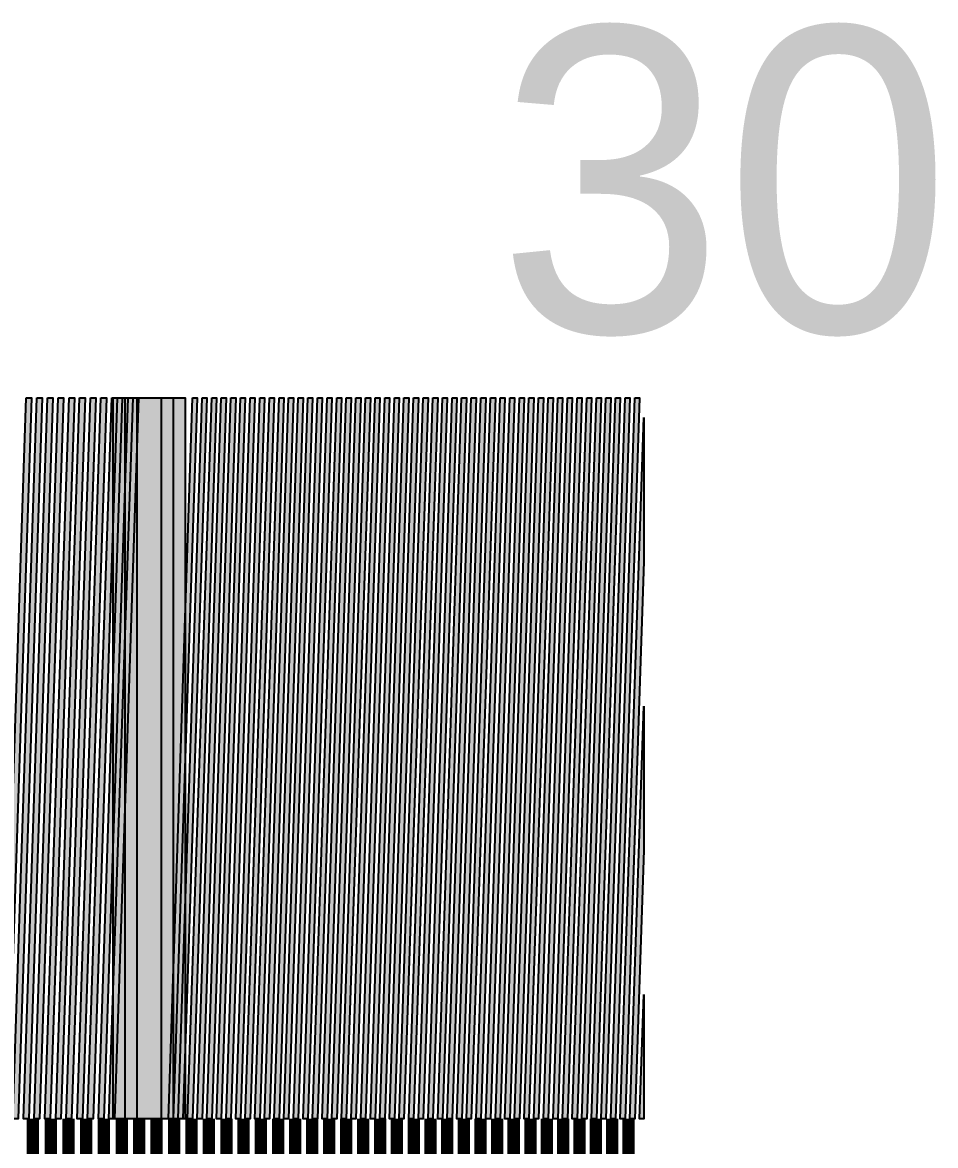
# Model space of a CAD drawing. Header units: millimetres. Extents: x 0 to 306, y 0 to 210.
# Drawn here: x 171.52 to 182.6, y 47.8 to 61.43 of the extents above; entities that cross this region are included whole.
import ezdxf

# ---------------------------------------------------------------- set-up
doc = ezdxf.new("R2010")
doc.units = ezdxf.units.MM
doc.layers.add('LABELS', color=7, linetype='Continuous')
doc.layers.add('PERIPHERY', color=7, linetype='Continuous')

msp = doc.modelspace()

# ---------------------------------------------------------------- hatches: boundary and pattern name
at = {"layer": 'PERIPHERY', "true_color": 0x000000}
h = msp.add_hatch(color=7, dxfattribs=at)
h.dxf.hatch_style = 1
h.paths.add_polyline_path([(171.566, 56.875), (171.631, 56.875), (171.339, 48.125), (171.274, 48.125), (171.566, 56.875)])
h = msp.add_hatch(color=7, dxfattribs=at)
h.dxf.hatch_style = 1
h.paths.add_polyline_path([(171.696, 56.875), (171.761, 56.875), (171.469, 48.125), (171.404, 48.125), (171.696, 56.875)])
h = msp.add_hatch(color=7, dxfattribs=at)
h.dxf.hatch_style = 1
h.paths.add_polyline_path([(171.825, 56.875), (171.89, 56.875), (171.598, 48.125), (171.534, 48.125), (171.825, 56.875)])
h = msp.add_hatch(color=7, dxfattribs=at)
h.dxf.hatch_style = 1
h.paths.add_polyline_path([(171.955, 56.875), (172.02, 56.875), (171.728, 48.125), (171.663, 48.125), (171.955, 56.875)])
h = msp.add_hatch(color=7, dxfattribs=at)
h.dxf.hatch_style = 1
h.paths.add_polyline_path([(172.085, 56.875), (172.15, 56.875), (171.858, 48.125), (171.793, 48.125), (172.085, 56.875)])
h = msp.add_hatch(color=7, dxfattribs=at)
h.dxf.hatch_style = 1
h.paths.add_polyline_path([(172.214, 56.875), (172.279, 56.875), (171.987, 48.125), (171.923, 48.125), (172.214, 56.875)])
h = msp.add_hatch(color=7, dxfattribs=at)
h.dxf.hatch_style = 1
h.paths.add_polyline_path([(172.344, 56.875), (172.409, 56.875), (172.117, 48.125), (172.052, 48.125), (172.344, 56.875)])
h = msp.add_hatch(color=7, dxfattribs=at)
h.dxf.hatch_style = 1
h.paths.add_polyline_path([(172.473, 56.875), (172.538, 56.875), (172.247, 48.125), (172.182, 48.125), (172.473, 56.875)])
h = msp.add_hatch(color=7, dxfattribs=at)
h.dxf.hatch_style = 1
h.paths.add_polyline_path([(172.603, 56.875), (172.668, 56.875), (172.376, 48.125), (172.311, 48.125), (172.603, 56.875)])
h = msp.add_hatch(color=7, dxfattribs=at)
h.dxf.hatch_style = 1
h.paths.add_polyline_path([(172.733, 56.875), (172.797, 56.875), (172.506, 48.125), (172.441, 48.125), (172.733, 56.875)])
h = msp.add_hatch(color=7, dxfattribs=at)
h.dxf.hatch_style = 1
h.paths.add_polyline_path([(172.862, 56.875), (172.927, 56.875), (172.635, 48.125), (172.57, 48.125), (172.862, 56.875)])
h = msp.add_hatch(color=7, dxfattribs=at)
h.dxf.hatch_style = 1
h.paths.add_polyline_path([(172.62, 56.875), (173.203, 56.875), (173.203, 48.125), (172.62, 48.125), (172.62, 56.875)])
h = msp.add_hatch(color=7, dxfattribs=at)
h.dxf.hatch_style = 1
h.paths.add_polyline_path([(172.766, 56.875), (173.35, 56.875), (173.35, 48.125), (172.766, 48.125), (172.766, 56.875)])
h = msp.add_hatch(color=7, dxfattribs=at)
h.dxf.hatch_style = 1
h.paths.add_polyline_path([(172.913, 56.875), (173.496, 56.875), (173.496, 48.125), (172.913, 48.125), (172.913, 56.875)])
h = msp.add_hatch(color=7, dxfattribs=at)
h.dxf.hatch_style = 1
h.paths.add_polyline_path([(173.583, 56.875), (173.641, 56.875), (173.35, 48.125), (173.291, 48.125), (173.583, 56.875)])
h = msp.add_hatch(color=7, dxfattribs=at)
h.dxf.hatch_style = 1
h.paths.add_polyline_path([(173.7, 56.875), (173.758, 56.875), (173.466, 48.125), (173.408, 48.125), (173.7, 56.875)])
h = msp.add_hatch(color=7, dxfattribs=at)
h.dxf.hatch_style = 1
h.paths.add_polyline_path([(173.816, 56.875), (173.874, 56.875), (173.583, 48.125), (173.524, 48.125), (173.816, 56.875)])
h = msp.add_hatch(color=7, dxfattribs=at)
h.dxf.hatch_style = 1
h.paths.add_polyline_path([(173.933, 56.875), (173.991, 56.875), (173.699, 48.125), (173.641, 48.125), (173.933, 56.875)])
h = msp.add_hatch(color=7, dxfattribs=at)
h.dxf.hatch_style = 1
h.paths.add_polyline_path([(174.049, 56.875), (174.107, 56.875), (173.816, 48.125), (173.758, 48.125), (174.049, 56.875)])
h = msp.add_hatch(color=7, dxfattribs=at)
h.dxf.hatch_style = 1
h.paths.add_polyline_path([(174.166, 56.875), (174.224, 56.875), (173.932, 48.125), (173.874, 48.125), (174.166, 56.875)])
h = msp.add_hatch(color=7, dxfattribs=at)
h.dxf.hatch_style = 1
h.paths.add_polyline_path([(174.283, 56.875), (174.341, 56.875), (174.049, 48.125), (173.991, 48.125), (174.283, 56.875)])
h = msp.add_hatch(color=7, dxfattribs=at)
h.dxf.hatch_style = 1
h.paths.add_polyline_path([(174.399, 56.875), (174.458, 56.875), (174.166, 48.125), (174.108, 48.125), (174.399, 56.875)])
h = msp.add_hatch(color=7, dxfattribs=at)
h.dxf.hatch_style = 1
h.paths.add_polyline_path([(174.516, 56.875), (174.574, 56.875), (174.283, 48.125), (174.224, 48.125), (174.516, 56.875)])
h = msp.add_hatch(color=7, dxfattribs=at)
h.dxf.hatch_style = 1
h.paths.add_polyline_path([(174.633, 56.875), (174.691, 56.875), (174.399, 48.125), (174.341, 48.125), (174.633, 56.875)])
h = msp.add_hatch(color=7, dxfattribs=at)
h.dxf.hatch_style = 1
h.paths.add_polyline_path([(174.749, 56.875), (174.807, 56.875), (174.516, 48.125), (174.458, 48.125), (174.749, 56.875)])
h = msp.add_hatch(color=7, dxfattribs=at)
h.dxf.hatch_style = 1
h.paths.add_polyline_path([(174.866, 56.875), (174.924, 56.875), (174.633, 48.125), (174.574, 48.125), (174.866, 56.875)])
h = msp.add_hatch(color=7, dxfattribs=at)
h.dxf.hatch_style = 1
h.paths.add_polyline_path([(174.983, 56.875), (175.041, 56.875), (174.749, 48.125), (174.691, 48.125), (174.983, 56.875)])
h = msp.add_hatch(color=7, dxfattribs=at)
h.dxf.hatch_style = 1
h.paths.add_polyline_path([(175.099, 56.875), (175.158, 56.875), (174.866, 48.125), (174.808, 48.125), (175.099, 56.875)])
h = msp.add_hatch(color=7, dxfattribs=at)
h.dxf.hatch_style = 1
h.paths.add_polyline_path([(175.216, 56.875), (175.274, 56.875), (174.983, 48.125), (174.924, 48.125), (175.216, 56.875)])
h = msp.add_hatch(color=7, dxfattribs=at)
h.dxf.hatch_style = 1
h.paths.add_polyline_path([(175.333, 56.875), (175.391, 56.875), (175.099, 48.125), (175.041, 48.125), (175.333, 56.875)])
h = msp.add_hatch(color=7, dxfattribs=at)
h.dxf.hatch_style = 1
h.paths.add_polyline_path([(175.449, 56.875), (175.508, 56.875), (175.216, 48.125), (175.158, 48.125), (175.449, 56.875)])
h = msp.add_hatch(color=7, dxfattribs=at)
h.dxf.hatch_style = 1
h.paths.add_polyline_path([(175.566, 56.875), (175.624, 56.875), (175.333, 48.125), (175.274, 48.125), (175.566, 56.875)])
h = msp.add_hatch(color=7, dxfattribs=at)
h.dxf.hatch_style = 1
h.paths.add_polyline_path([(175.683, 56.875), (175.741, 56.875), (175.449, 48.125), (175.391, 48.125), (175.683, 56.875)])
h = msp.add_hatch(color=7, dxfattribs=at)
h.dxf.hatch_style = 1
h.paths.add_polyline_path([(175.799, 56.875), (175.857, 56.875), (175.566, 48.125), (175.507, 48.125), (175.799, 56.875)])
h = msp.add_hatch(color=7, dxfattribs=at)
h.dxf.hatch_style = 1
h.paths.add_polyline_path([(175.916, 56.875), (175.974, 56.875), (175.682, 48.125), (175.624, 48.125), (175.916, 56.875)])
h = msp.add_hatch(color=7, dxfattribs=at)
h.dxf.hatch_style = 1
h.paths.add_polyline_path([(176.033, 56.875), (176.091, 56.875), (175.799, 48.125), (175.741, 48.125), (176.033, 56.875)])
h = msp.add_hatch(color=7, dxfattribs=at)
h.dxf.hatch_style = 1
h.paths.add_polyline_path([(176.149, 56.875), (176.208, 56.875), (175.916, 48.125), (175.858, 48.125), (176.149, 56.875)])
h = msp.add_hatch(color=7, dxfattribs=at)
h.dxf.hatch_style = 1
h.paths.add_polyline_path([(176.266, 56.875), (176.324, 56.875), (176.033, 48.125), (175.974, 48.125), (176.266, 56.875)])
h = msp.add_hatch(color=7, dxfattribs=at)
h.dxf.hatch_style = 1
h.paths.add_polyline_path([(176.383, 56.875), (176.441, 56.875), (176.149, 48.125), (176.091, 48.125), (176.383, 56.875)])
h = msp.add_hatch(color=7, dxfattribs=at)
h.dxf.hatch_style = 1
h.paths.add_polyline_path([(176.499, 56.875), (176.558, 56.875), (176.266, 48.125), (176.207, 48.125), (176.499, 56.875)])
h = msp.add_hatch(color=7, dxfattribs=at)
h.dxf.hatch_style = 1
h.paths.add_polyline_path([(176.616, 56.875), (176.674, 56.875), (176.382, 48.125), (176.324, 48.125), (176.616, 56.875)])
h = msp.add_hatch(color=7, dxfattribs=at)
h.dxf.hatch_style = 1
h.paths.add_polyline_path([(176.733, 56.875), (176.791, 56.875), (176.499, 48.125), (176.441, 48.125), (176.733, 56.875)])
h = msp.add_hatch(color=7, dxfattribs=at)
h.dxf.hatch_style = 1
h.paths.add_polyline_path([(176.849, 56.875), (176.908, 56.875), (176.616, 48.125), (176.558, 48.125), (176.849, 56.875)])
h = msp.add_hatch(color=7, dxfattribs=at)
h.dxf.hatch_style = 1
h.paths.add_polyline_path([(176.966, 56.875), (177.025, 56.875), (176.733, 48.125), (176.674, 48.125), (176.966, 56.875)])
h = msp.add_hatch(color=7, dxfattribs=at)
h.dxf.hatch_style = 1
h.paths.add_polyline_path([(177.083, 56.875), (177.141, 56.875), (176.85, 48.125), (176.791, 48.125), (177.083, 56.875)])
h = msp.add_hatch(color=7, dxfattribs=at)
h.dxf.hatch_style = 1
h.paths.add_polyline_path([(177.2, 56.875), (177.258, 56.875), (176.966, 48.125), (176.908, 48.125), (177.2, 56.875)])
h = msp.add_hatch(color=7, dxfattribs=at)
h.dxf.hatch_style = 1
h.paths.add_polyline_path([(177.316, 56.875), (177.374, 56.875), (177.083, 48.125), (177.025, 48.125), (177.316, 56.875)])
h = msp.add_hatch(color=7, dxfattribs=at)
h.dxf.hatch_style = 1
h.paths.add_polyline_path([(177.433, 56.875), (177.491, 56.875), (177.199, 48.125), (177.141, 48.125), (177.433, 56.875)])
h = msp.add_hatch(color=7, dxfattribs=at)
h.dxf.hatch_style = 1
h.paths.add_polyline_path([(177.549, 56.875), (177.608, 56.875), (177.316, 48.125), (177.258, 48.125), (177.549, 56.875)])
h = msp.add_hatch(color=7, dxfattribs=at)
h.dxf.hatch_style = 1
h.paths.add_polyline_path([(177.666, 56.875), (177.724, 56.875), (177.432, 48.125), (177.374, 48.125), (177.666, 56.875)])
h = msp.add_hatch(color=7, dxfattribs=at)
h.dxf.hatch_style = 1
h.paths.add_polyline_path([(177.783, 56.875), (177.841, 56.875), (177.549, 48.125), (177.491, 48.125), (177.783, 56.875)])
h = msp.add_hatch(color=7, dxfattribs=at)
h.dxf.hatch_style = 1
h.paths.add_polyline_path([(177.899, 56.875), (177.958, 56.875), (177.666, 48.125), (177.608, 48.125), (177.899, 56.875)])
h = msp.add_hatch(color=7, dxfattribs=at)
h.dxf.hatch_style = 1
h.paths.add_polyline_path([(178.016, 56.875), (178.074, 56.875), (177.783, 48.125), (177.724, 48.125), (178.016, 56.875)])
h = msp.add_hatch(color=7, dxfattribs=at)
h.dxf.hatch_style = 1
h.paths.add_polyline_path([(178.133, 56.875), (178.191, 56.875), (177.899, 48.125), (177.841, 48.125), (178.133, 56.875)])
h = msp.add_hatch(color=7, dxfattribs=at)
h.dxf.hatch_style = 1
h.paths.add_polyline_path([(178.249, 56.875), (178.308, 56.875), (178.016, 48.125), (177.958, 48.125), (178.249, 56.875)])
h = msp.add_hatch(color=7, dxfattribs=at)
h.dxf.hatch_style = 1
h.paths.add_polyline_path([(178.366, 56.875), (178.424, 56.875), (178.133, 48.125), (178.074, 48.125), (178.366, 56.875)])
h = msp.add_hatch(color=7, dxfattribs=at)
h.dxf.hatch_style = 1
h.paths.add_polyline_path([(178.483, 56.875), (178.541, 56.875), (178.249, 48.125), (178.191, 48.125), (178.483, 56.875)])
h = msp.add_hatch(color=7, dxfattribs=at)
h.dxf.hatch_style = 1
h.paths.add_polyline_path([(178.599, 56.875), (178.658, 56.875), (178.366, 48.125), (178.308, 48.125), (178.599, 56.875)])
h = msp.add_hatch(color=7, dxfattribs=at)
h.dxf.hatch_style = 1
h.paths.add_polyline_path([(178.716, 56.875), (178.774, 56.875), (178.483, 48.125), (178.424, 48.125), (178.716, 56.875)])
h = msp.add_hatch(color=7, dxfattribs=at)
h.dxf.hatch_style = 1
h.paths.add_polyline_path([(178.833, 56.875), (178.891, 56.875), (178.599, 48.125), (178.541, 48.125), (178.833, 56.875)])
h = msp.add_hatch(color=7, dxfattribs=at)
h.dxf.hatch_style = 1
h.paths.add_polyline_path([(178.949, 56.875), (179.008, 56.875), (178.716, 48.125), (178.657, 48.125), (178.949, 56.875)])
h = msp.add_hatch(color=7, dxfattribs=at)
h.dxf.hatch_style = 1
h.paths.add_polyline_path([(179.058, 56.635), (179.058, 54.887), (178.832, 48.125), (178.774, 48.125), (179.058, 56.635)])
h = msp.add_hatch(color=7, dxfattribs=at)
h.dxf.hatch_style = 1
h.paths.add_polyline_path([(179.058, 53.133), (179.058, 51.386), (178.949, 48.125), (178.891, 48.125), (179.058, 53.133)])
h = msp.add_hatch(color=7, dxfattribs=at)
h.dxf.hatch_style = 1
h.paths.add_polyline_path([(179.058, 49.632), (179.058, 48.125), (179.008, 48.125), (179.058, 49.632)])

# ---------------------------------------------------------------- linework, layer by layer
at = {"layer": 'PERIPHERY', "color": 250}
for points in [[(171.566, 56.875), (171.631, 56.875), (171.339, 48.125), (171.274, 48.125), (171.566, 56.875)], [(171.696, 56.875), (171.761, 56.875), (171.469, 48.125), (171.404, 48.125), (171.696, 56.875)], [(171.825, 56.875), (171.89, 56.875), (171.598, 48.125), (171.534, 48.125), (171.825, 56.875)], [(171.955, 56.875), (172.02, 56.875), (171.728, 48.125), (171.663, 48.125), (171.955, 56.875)], [(172.085, 56.875), (172.15, 56.875), (171.858, 48.125), (171.793, 48.125), (172.085, 56.875)], [(172.214, 56.875), (172.279, 56.875), (171.987, 48.125), (171.923, 48.125), (172.214, 56.875)], [(172.344, 56.875), (172.409, 56.875), (172.117, 48.125), (172.052, 48.125), (172.344, 56.875)], [(172.473, 56.875), (172.538, 56.875), (172.247, 48.125), (172.182, 48.125), (172.473, 56.875)], [(172.603, 56.875), (172.668, 56.875), (172.376, 48.125), (172.311, 48.125), (172.603, 56.875)], [(172.733, 56.875), (172.797, 56.875), (172.506, 48.125), (172.441, 48.125), (172.733, 56.875)], [(172.862, 56.875), (172.927, 56.875), (172.635, 48.125), (172.57, 48.125), (172.862, 56.875)], [(172.62, 56.875), (173.203, 56.875), (173.203, 48.125), (172.62, 48.125), (172.62, 56.875)], [(172.766, 56.875), (173.35, 56.875), (173.35, 48.125), (172.766, 48.125), (172.766, 56.875)], [(172.913, 56.875), (173.496, 56.875), (173.496, 48.125), (172.913, 48.125), (172.913, 56.875)], [(173.583, 56.875), (173.641, 56.875), (173.35, 48.125), (173.291, 48.125), (173.583, 56.875)], [(173.7, 56.875), (173.758, 56.875), (173.466, 48.125), (173.408, 48.125), (173.7, 56.875)], [(173.816, 56.875), (173.874, 56.875), (173.583, 48.125), (173.524, 48.125), (173.816, 56.875)], [(173.933, 56.875), (173.991, 56.875), (173.699, 48.125), (173.641, 48.125), (173.933, 56.875)], [(174.049, 56.875), (174.107, 56.875), (173.816, 48.125), (173.758, 48.125), (174.049, 56.875)], [(174.166, 56.875), (174.224, 56.875), (173.932, 48.125), (173.874, 48.125), (174.166, 56.875)], [(174.283, 56.875), (174.341, 56.875), (174.049, 48.125), (173.991, 48.125), (174.283, 56.875)], [(174.399, 56.875), (174.458, 56.875), (174.166, 48.125), (174.108, 48.125), (174.399, 56.875)], [(174.516, 56.875), (174.574, 56.875), (174.283, 48.125), (174.224, 48.125), (174.516, 56.875)], [(174.633, 56.875), (174.691, 56.875), (174.399, 48.125), (174.341, 48.125), (174.633, 56.875)], [(174.749, 56.875), (174.807, 56.875), (174.516, 48.125), (174.458, 48.125), (174.749, 56.875)], [(174.866, 56.875), (174.924, 56.875), (174.633, 48.125), (174.574, 48.125), (174.866, 56.875)], [(174.983, 56.875), (175.041, 56.875), (174.749, 48.125), (174.691, 48.125), (174.983, 56.875)], [(175.099, 56.875), (175.158, 56.875), (174.866, 48.125), (174.808, 48.125), (175.099, 56.875)], [(175.216, 56.875), (175.274, 56.875), (174.983, 48.125), (174.924, 48.125), (175.216, 56.875)], [(175.333, 56.875), (175.391, 56.875), (175.099, 48.125), (175.041, 48.125), (175.333, 56.875)], [(175.449, 56.875), (175.508, 56.875), (175.216, 48.125), (175.158, 48.125), (175.449, 56.875)], [(175.566, 56.875), (175.624, 56.875), (175.333, 48.125), (175.274, 48.125), (175.566, 56.875)], [(175.683, 56.875), (175.741, 56.875), (175.449, 48.125), (175.391, 48.125), (175.683, 56.875)], [(175.799, 56.875), (175.857, 56.875), (175.566, 48.125), (175.507, 48.125), (175.799, 56.875)], [(175.916, 56.875), (175.974, 56.875), (175.682, 48.125), (175.624, 48.125), (175.916, 56.875)], [(176.033, 56.875), (176.091, 56.875), (175.799, 48.125), (175.741, 48.125), (176.033, 56.875)], [(176.149, 56.875), (176.208, 56.875), (175.916, 48.125), (175.858, 48.125), (176.149, 56.875)], [(176.266, 56.875), (176.324, 56.875), (176.033, 48.125), (175.974, 48.125), (176.266, 56.875)], [(176.383, 56.875), (176.441, 56.875), (176.149, 48.125), (176.091, 48.125), (176.383, 56.875)], [(176.499, 56.875), (176.558, 56.875), (176.266, 48.125), (176.207, 48.125), (176.499, 56.875)], [(176.616, 56.875), (176.674, 56.875), (176.382, 48.125), (176.324, 48.125), (176.616, 56.875)], [(176.733, 56.875), (176.791, 56.875), (176.499, 48.125), (176.441, 48.125), (176.733, 56.875)], [(176.849, 56.875), (176.908, 56.875), (176.616, 48.125), (176.558, 48.125), (176.849, 56.875)], [(176.966, 56.875), (177.025, 56.875), (176.733, 48.125), (176.674, 48.125), (176.966, 56.875)], [(177.083, 56.875), (177.141, 56.875), (176.85, 48.125), (176.791, 48.125), (177.083, 56.875)], [(177.2, 56.875), (177.258, 56.875), (176.966, 48.125), (176.908, 48.125), (177.2, 56.875)], [(177.316, 56.875), (177.374, 56.875), (177.083, 48.125), (177.025, 48.125), (177.316, 56.875)], [(177.433, 56.875), (177.491, 56.875), (177.199, 48.125), (177.141, 48.125), (177.433, 56.875)], [(177.549, 56.875), (177.608, 56.875), (177.316, 48.125), (177.258, 48.125), (177.549, 56.875)], [(177.666, 56.875), (177.724, 56.875), (177.432, 48.125), (177.374, 48.125), (177.666, 56.875)], [(177.783, 56.875), (177.841, 56.875), (177.549, 48.125), (177.491, 48.125), (177.783, 56.875)], [(177.899, 56.875), (177.958, 56.875), (177.666, 48.125), (177.608, 48.125), (177.899, 56.875)], [(178.016, 56.875), (178.074, 56.875), (177.783, 48.125), (177.724, 48.125), (178.016, 56.875)], [(178.133, 56.875), (178.191, 56.875), (177.899, 48.125), (177.841, 48.125), (178.133, 56.875)], [(178.249, 56.875), (178.308, 56.875), (178.016, 48.125), (177.958, 48.125), (178.249, 56.875)], [(178.366, 56.875), (178.424, 56.875), (178.133, 48.125), (178.074, 48.125), (178.366, 56.875)], [(178.483, 56.875), (178.541, 56.875), (178.249, 48.125), (178.191, 48.125), (178.483, 56.875)], [(178.599, 56.875), (178.658, 56.875), (178.366, 48.125), (178.308, 48.125), (178.599, 56.875)], [(178.716, 56.875), (178.774, 56.875), (178.483, 48.125), (178.424, 48.125), (178.716, 56.875)], [(178.833, 56.875), (178.891, 56.875), (178.599, 48.125), (178.541, 48.125), (178.833, 56.875)], [(178.949, 56.875), (179.008, 56.875), (178.716, 48.125), (178.657, 48.125), (178.949, 56.875)], [(179.058, 56.635), (179.058, 54.887), (178.832, 48.125), (178.774, 48.125), (179.058, 56.635)], [(179.058, 53.133), (179.058, 51.386), (178.949, 48.125), (178.891, 48.125), (179.058, 53.133)], [(179.058, 49.632), (179.058, 48.125), (179.008, 48.125), (179.058, 49.632)]]:
    msp.add_lwpolyline(points, close=True, dxfattribs=at)
at = {"layer": 'PERIPHERY', "color": 250, "lineweight": 35, "const_width": 0.15}
for points in [[(171.647, 48.125), (171.647, 39.375)], [(171.863, 48.125), (171.863, 39.375)], [(172.08, 48.125), (172.08, 39.375)], [(172.294, 48.125), (172.294, 39.375)], [(172.508, 48.125), (172.508, 39.375)], [(172.724, 48.125), (172.724, 39.375)], [(172.936, 48.125), (172.936, 39.375)], [(173.148, 48.125), (173.148, 39.375)], [(173.361, 48.125), (173.361, 39.375)], [(173.572, 48.125), (173.572, 39.375)], [(173.782, 48.125), (173.782, 39.375)], [(173.994, 48.125), (173.994, 39.375)], [(174.202, 48.125), (174.202, 39.375)], [(174.411, 48.125), (174.411, 39.375)], [(174.621, 48.125), (174.621, 39.375)], [(174.828, 48.125), (174.828, 39.375)], [(175.035, 48.125), (175.035, 39.375)], [(175.243, 48.125), (175.243, 39.375)], [(175.448, 48.125), (175.448, 39.375)], [(175.654, 48.125), (175.654, 39.375)], [(175.86, 48.125), (175.86, 39.375)], [(176.064, 48.125), (176.064, 39.375)], [(176.267, 48.125), (176.267, 39.375)], [(176.472, 48.125), (176.472, 39.375)], [(176.674, 48.125), (176.674, 39.375)], [(176.876, 48.125), (176.876, 39.375)], [(177.079, 48.125), (177.079, 39.375)], [(177.28, 48.125), (177.28, 39.375)], [(177.48, 48.125), (177.48, 39.375)], [(177.683, 48.125), (177.683, 39.375)], [(177.882, 48.125), (177.882, 39.375)], [(178.08, 48.125), (178.08, 39.375)], [(178.28, 48.125), (178.28, 39.375)], [(178.478, 48.125), (178.478, 39.375)], [(178.675, 48.125), (178.675, 39.375)], [(178.874, 48.125), (178.874, 39.375)]]:
    msp.add_lwpolyline(points, dxfattribs=at)
at = {"layer": 'PERIPHERY', "color": 250, "true_color": 0x000000}
for points in [[(171.566, 56.875), (171.274, 48.125), (171.339, 48.125)], [(171.339, 48.125), (171.631, 56.875), (171.566, 56.875)], [(171.696, 56.875), (171.404, 48.125), (171.469, 48.125)], [(171.469, 48.125), (171.761, 56.875), (171.696, 56.875)], [(171.825, 56.875), (171.534, 48.125), (171.598, 48.125)], [(171.598, 48.125), (171.89, 56.875), (171.825, 56.875)], [(171.955, 56.875), (171.663, 48.125), (171.728, 48.125)], [(171.728, 48.125), (172.02, 56.875), (171.955, 56.875)], [(172.085, 56.875), (171.793, 48.125), (171.858, 48.125)], [(171.858, 48.125), (172.15, 56.875), (172.085, 56.875)], [(172.214, 56.875), (171.923, 48.125), (171.987, 48.125)], [(171.987, 48.125), (172.279, 56.875), (172.214, 56.875)], [(172.344, 56.875), (172.052, 48.125), (172.117, 48.125)], [(172.117, 48.125), (172.409, 56.875), (172.344, 56.875)], [(172.473, 56.875), (172.182, 48.125), (172.247, 48.125)], [(172.247, 48.125), (172.538, 56.875), (172.473, 56.875)], [(172.603, 56.875), (172.311, 48.125), (172.376, 48.125)], [(172.376, 48.125), (172.668, 56.875), (172.603, 56.875)], [(172.733, 56.875), (172.441, 48.125), (172.506, 48.125)], [(172.506, 48.125), (172.797, 56.875), (172.733, 56.875)], [(172.862, 56.875), (172.57, 48.125), (172.635, 48.125)], [(172.62, 56.875), (172.62, 48.125), (173.203, 48.125)], [(173.203, 48.125), (173.203, 56.875), (172.62, 56.875)], [(172.635, 48.125), (172.927, 56.875), (172.862, 56.875)], [(172.766, 56.875), (172.766, 48.125), (173.35, 48.125)], [(173.35, 48.125), (173.35, 56.875), (172.766, 56.875)], [(172.913, 56.875), (172.913, 48.125), (173.496, 48.125)], [(173.496, 48.125), (173.496, 56.875), (172.913, 56.875)], [(173.583, 56.875), (173.291, 48.125), (173.35, 48.125)], [(173.35, 48.125), (173.641, 56.875), (173.583, 56.875)], [(173.7, 56.875), (173.408, 48.125), (173.466, 48.125)], [(173.466, 48.125), (173.758, 56.875), (173.7, 56.875)], [(173.816, 56.875), (173.524, 48.125), (173.583, 48.125)], [(173.583, 48.125), (173.874, 56.875), (173.816, 56.875)], [(173.933, 56.875), (173.641, 48.125), (173.699, 48.125)], [(173.699, 48.125), (173.991, 56.875), (173.933, 56.875)], [(174.049, 56.875), (173.758, 48.125), (173.816, 48.125)], [(173.816, 48.125), (174.107, 56.875), (174.049, 56.875)], [(174.166, 56.875), (173.874, 48.125), (173.932, 48.125)], [(173.932, 48.125), (174.224, 56.875), (174.166, 56.875)], [(174.283, 56.875), (173.991, 48.125), (174.049, 48.125)], [(174.049, 48.125), (174.341, 56.875), (174.283, 56.875)], [(174.399, 56.875), (174.108, 48.125), (174.166, 48.125)], [(174.166, 48.125), (174.458, 56.875), (174.399, 56.875)], [(174.516, 56.875), (174.224, 48.125), (174.283, 48.125)], [(174.283, 48.125), (174.574, 56.875), (174.516, 56.875)], [(174.633, 56.875), (174.341, 48.125), (174.399, 48.125)], [(174.399, 48.125), (174.691, 56.875), (174.633, 56.875)], [(174.749, 56.875), (174.458, 48.125), (174.516, 48.125)], [(174.516, 48.125), (174.807, 56.875), (174.749, 56.875)], [(174.866, 56.875), (174.574, 48.125), (174.633, 48.125)], [(174.633, 48.125), (174.924, 56.875), (174.866, 56.875)], [(174.983, 56.875), (174.691, 48.125), (174.749, 48.125)], [(174.749, 48.125), (175.041, 56.875), (174.983, 56.875)], [(175.099, 56.875), (174.808, 48.125), (174.866, 48.125)], [(174.866, 48.125), (175.158, 56.875), (175.099, 56.875)], [(175.216, 56.875), (174.924, 48.125), (174.983, 48.125)], [(174.983, 48.125), (175.274, 56.875), (175.216, 56.875)], [(175.333, 56.875), (175.041, 48.125), (175.099, 48.125)], [(175.099, 48.125), (175.391, 56.875), (175.333, 56.875)], [(175.449, 56.875), (175.158, 48.125), (175.216, 48.125)], [(175.216, 48.125), (175.508, 56.875), (175.449, 56.875)], [(175.566, 56.875), (175.274, 48.125), (175.333, 48.125)], [(175.333, 48.125), (175.624, 56.875), (175.566, 56.875)], [(175.683, 56.875), (175.391, 48.125), (175.449, 48.125)], [(175.449, 48.125), (175.741, 56.875), (175.683, 56.875)], [(175.799, 56.875), (175.507, 48.125), (175.566, 48.125)], [(175.566, 48.125), (175.857, 56.875), (175.799, 56.875)], [(175.916, 56.875), (175.624, 48.125), (175.682, 48.125)], [(175.682, 48.125), (175.974, 56.875), (175.916, 56.875)], [(176.033, 56.875), (175.741, 48.125), (175.799, 48.125)], [(175.799, 48.125), (176.091, 56.875), (176.033, 56.875)], [(176.149, 56.875), (175.858, 48.125), (175.916, 48.125)], [(175.916, 48.125), (176.208, 56.875), (176.149, 56.875)], [(176.266, 56.875), (175.974, 48.125), (176.033, 48.125)], [(176.033, 48.125), (176.324, 56.875), (176.266, 56.875)], [(176.383, 56.875), (176.091, 48.125), (176.149, 48.125)], [(176.149, 48.125), (176.441, 56.875), (176.383, 56.875)], [(176.499, 56.875), (176.207, 48.125), (176.266, 48.125)], [(176.266, 48.125), (176.558, 56.875), (176.499, 56.875)], [(176.616, 56.875), (176.324, 48.125), (176.382, 48.125)], [(176.382, 48.125), (176.674, 56.875), (176.616, 56.875)], [(176.733, 56.875), (176.441, 48.125), (176.499, 48.125)], [(176.499, 48.125), (176.791, 56.875), (176.733, 56.875)], [(176.849, 56.875), (176.558, 48.125), (176.616, 48.125)], [(176.616, 48.125), (176.908, 56.875), (176.849, 56.875)], [(176.966, 56.875), (176.674, 48.125), (176.733, 48.125)], [(176.733, 48.125), (177.025, 56.875), (176.966, 56.875)], [(177.083, 56.875), (176.791, 48.125), (176.85, 48.125)], [(176.85, 48.125), (177.141, 56.875), (177.083, 56.875)], [(177.2, 56.875), (176.908, 48.125), (176.966, 48.125)], [(176.966, 48.125), (177.258, 56.875), (177.2, 56.875)], [(177.316, 56.875), (177.025, 48.125), (177.083, 48.125)], [(177.083, 48.125), (177.374, 56.875), (177.316, 56.875)], [(177.433, 56.875), (177.141, 48.125), (177.199, 48.125)], [(177.199, 48.125), (177.491, 56.875), (177.433, 56.875)], [(177.549, 56.875), (177.258, 48.125), (177.316, 48.125)], [(177.316, 48.125), (177.608, 56.875), (177.549, 56.875)], [(177.666, 56.875), (177.374, 48.125), (177.432, 48.125)], [(177.432, 48.125), (177.724, 56.875), (177.666, 56.875)], [(177.783, 56.875), (177.491, 48.125), (177.549, 48.125)], [(177.549, 48.125), (177.841, 56.875), (177.783, 56.875)], [(177.899, 56.875), (177.608, 48.125), (177.666, 48.125)], [(177.666, 48.125), (177.958, 56.875), (177.899, 56.875)], [(178.016, 56.875), (177.724, 48.125), (177.783, 48.125)], [(177.783, 48.125), (178.074, 56.875), (178.016, 56.875)], [(178.133, 56.875), (177.841, 48.125), (177.899, 48.125)], [(177.899, 48.125), (178.191, 56.875), (178.133, 56.875)], [(178.249, 56.875), (177.958, 48.125), (178.016, 48.125)], [(178.016, 48.125), (178.308, 56.875), (178.249, 56.875)], [(178.366, 56.875), (178.074, 48.125), (178.133, 48.125)], [(178.133, 48.125), (178.424, 56.875), (178.366, 56.875)], [(178.483, 56.875), (178.191, 48.125), (178.249, 48.125)], [(178.249, 48.125), (178.541, 56.875), (178.483, 56.875)], [(178.599, 56.875), (178.308, 48.125), (178.366, 48.125)], [(178.366, 48.125), (178.658, 56.875), (178.599, 56.875)], [(178.716, 56.875), (178.424, 48.125), (178.483, 48.125)], [(178.483, 48.125), (178.774, 56.875), (178.716, 56.875)], [(178.833, 56.875), (178.541, 48.125), (178.599, 48.125)], [(178.599, 48.125), (178.891, 56.875), (178.833, 56.875)], [(178.949, 56.875), (178.657, 48.125), (178.716, 48.125)], [(178.716, 48.125), (179.008, 56.875), (178.949, 56.875)], [(179.058, 56.635), (178.774, 48.125), (178.832, 48.125)], [(178.832, 48.125), (179.058, 54.887), (179.058, 56.635)], [(179.058, 53.133), (178.891, 48.125), (178.949, 48.125)], [(178.949, 48.125), (179.058, 51.386), (179.058, 53.133)], [(179.008, 48.125), (179.058, 48.125), (179.058, 49.632)]]:
    msp.add_solid(points, dxfattribs=at)

# ---------------------------------------------------------------- texts
at = {"layer": 'LABELS', "color": 250}
msp.add_text('30', height=3.7042, dxfattribs=at).set_placement((177.282, 57.67))

doc.saveas('drawing.dxf')
